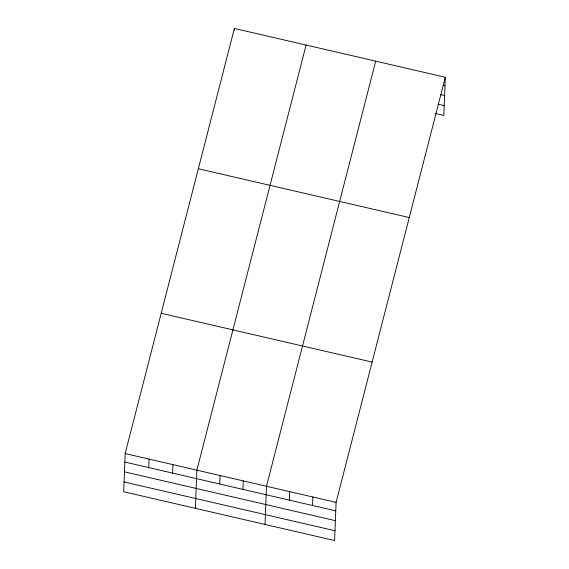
<?xml version="1.0" encoding="UTF-8"?>
<svg xmlns="http://www.w3.org/2000/svg" width="569" height="569" viewBox="0 0 569 569"><rect width="100%" height="100%" fill="white"/><g stroke="black" fill="none" stroke-linecap="round" stroke-linejoin="round"><path stroke-width="0.85" d="M125.159 453.571L123.693 491.737L334.615 540.55L336.087 502.384L445.307 77.263L234.385 28.45L125.159 453.571L336.087 502.384M148.737 467.576L149.064 459.105M172.642 473.109L172.969 464.638M195.409 508.33L196.874 470.172L306.094 45.043M234.314 30.143L234.385 28.45M219.748 484.013L220.075 475.542M242.949 489.383L243.276 480.912M265.012 524.44L266.477 486.282L375.704 61.153M289.358 500.123L289.678 491.644M312.559 505.492L312.879 497.014M445.307 77.263L443.841 115.429L435.249 113.437M443.265 85.336L444.986 85.734M440.306 94.539L444.609 95.535M438.201 104.234L444.218 105.628M198.339 168.744L409.267 217.55M161.205 313.284L372.126 362.097M124.831 462.049L335.76 510.862M124.455 471.843L335.383 520.656M124.07 481.943L334.992 530.749"/></g></svg>
